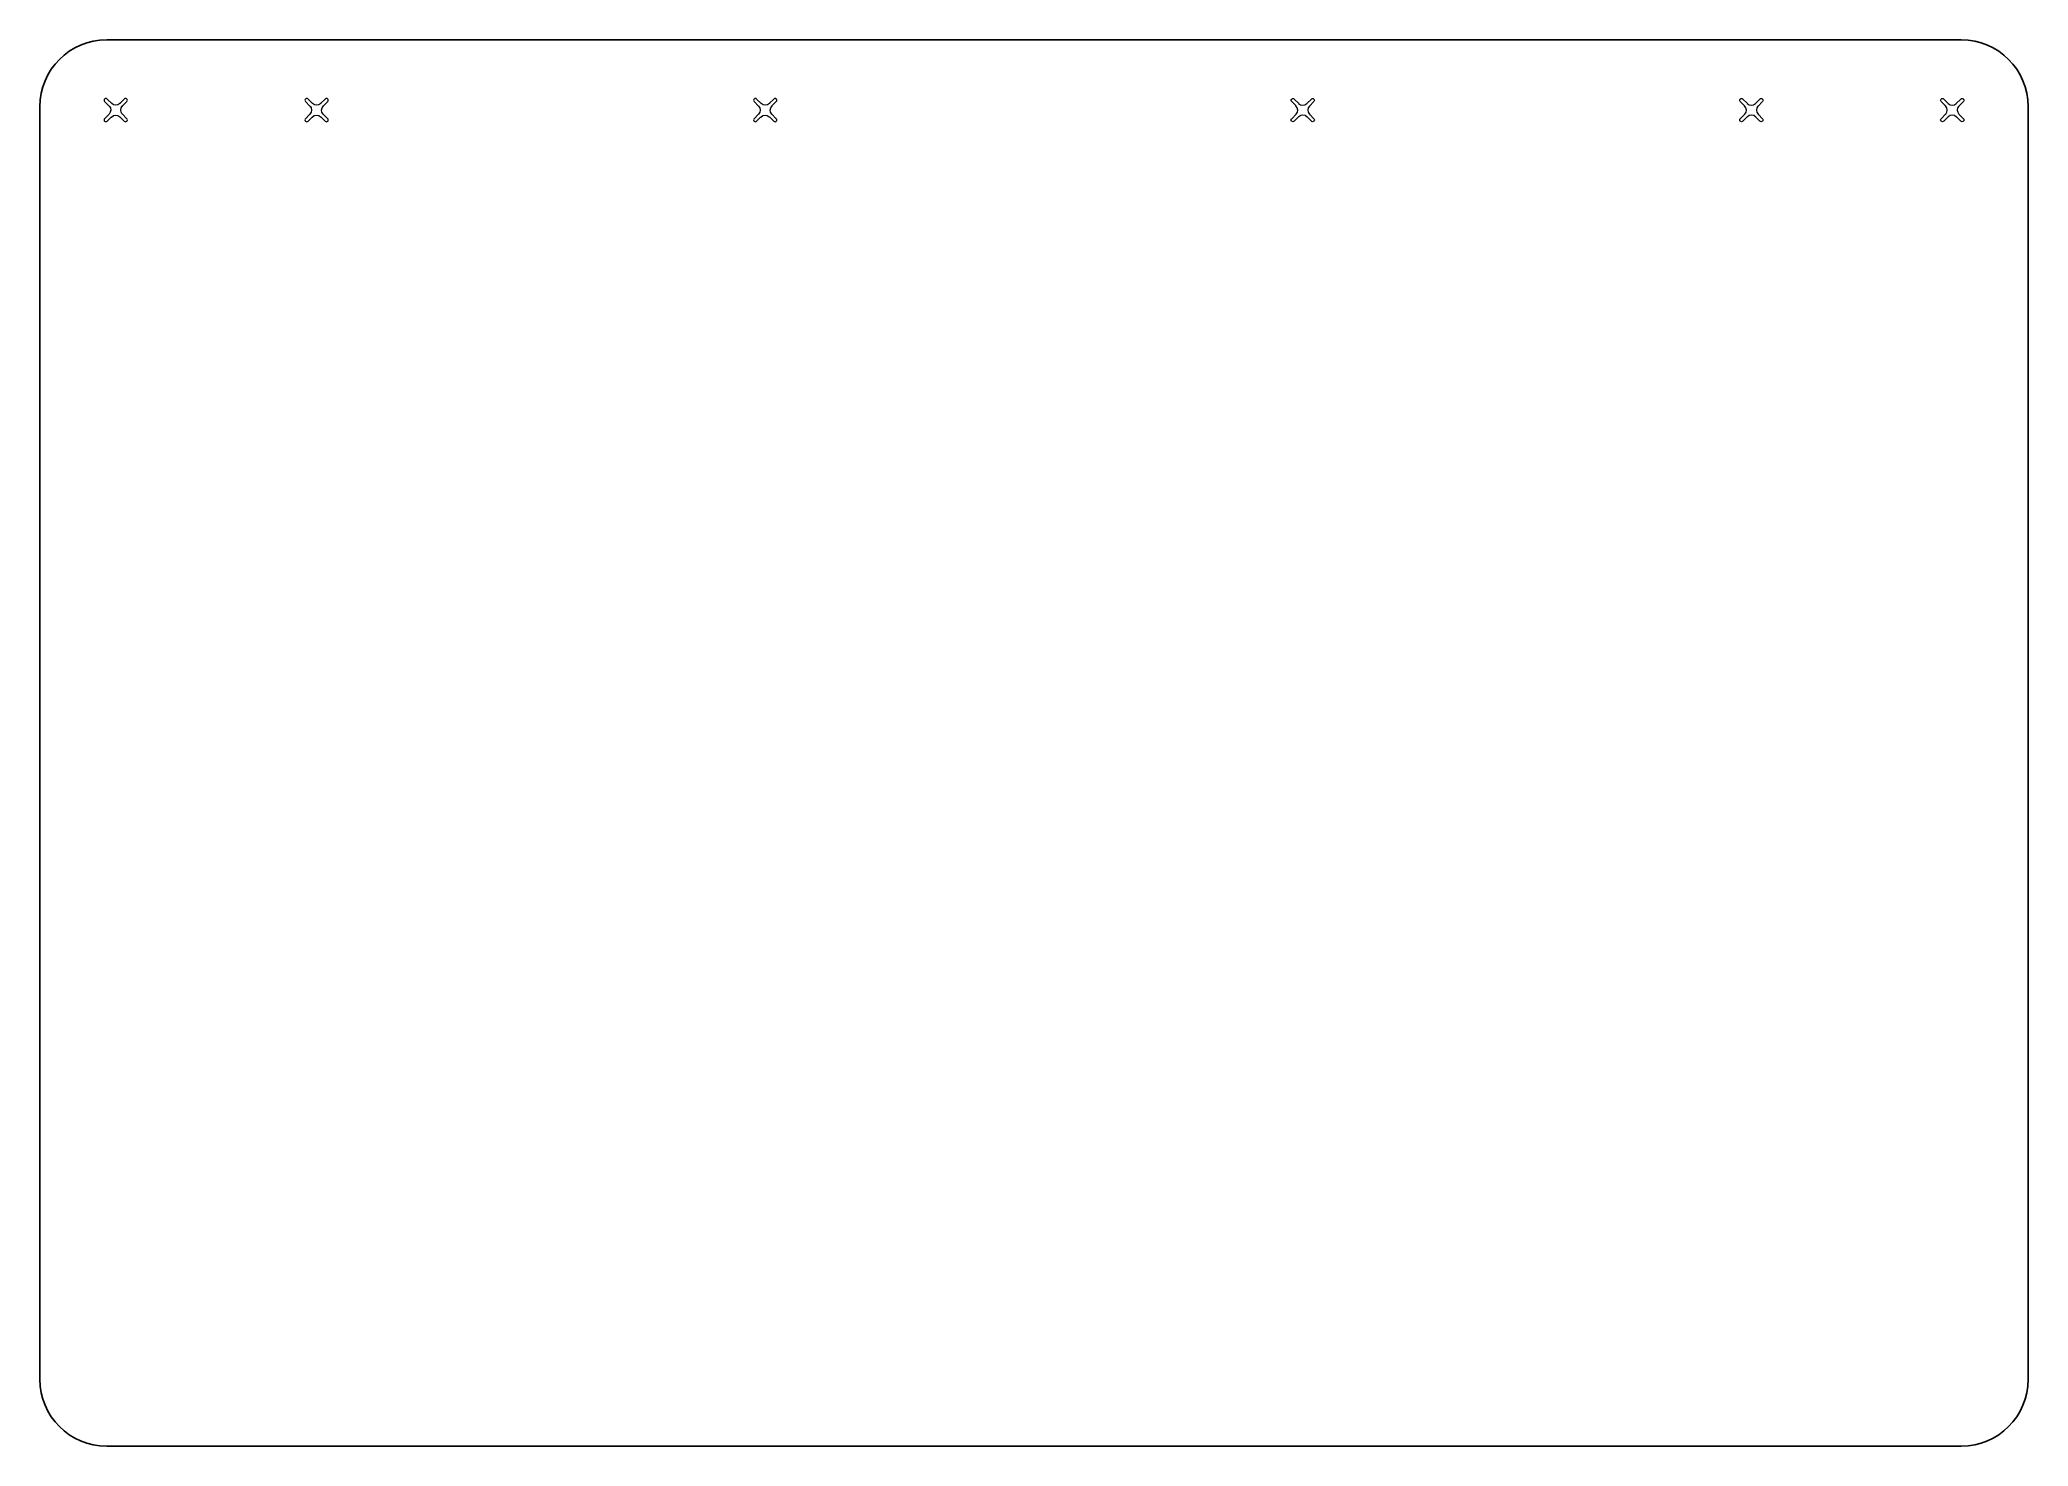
# Model space of a CAD drawing. Header units: millimetres. Extents: x 0 to 297, y 0 to 210.
import ezdxf

# ---------------------------------------------------------------- set-up
doc = ezdxf.new("R2010")
doc.units = ezdxf.units.MM
doc.header["$MEASUREMENT"] = 0
doc.layers.add('Default', color=7, linetype='Continuous', true_color=0x000000)

msp = doc.modelspace()

# ---------------------------------------------------------------- linework, layer by layer
at = {"layer": 'Default', "color": 98, "lineweight": 15, "true_color": 0x040606}
for p, q in [((9.69, 200.77), (10.35, 200.11)), ((10.74, 200.49), (10.07, 201.15)), ((11.97, 200.49), (11.97, 200.49)), ((12.63, 201.15), (12, 200.53)), ((12.41, 200.17), (13.01, 200.77)), ((39.69, 200.77), (40.35, 200.11)), ((40.74, 200.49), (40.07, 201.15)), ((41.97, 200.49), (41.97, 200.49)), ((42.63, 201.15), (42, 200.53)), ((42.41, 200.17), (43.01, 200.77)), ((106.69, 200.77), (107.35, 200.11)), ((107.74, 200.49), (107.07, 201.15)), ((108.97, 200.49), (108.97, 200.49)), ((109.63, 201.15), (109, 200.53)), ((109.41, 200.17), (110.01, 200.77)), ((187.59, 200.17), (186.99, 200.77)), ((187.37, 201.15), (188, 200.53)), ((190.31, 200.77), (189.65, 200.11)), ((254.59, 200.17), (253.99, 200.77)), ((254.37, 201.15), (255, 200.53)), ((255.03, 200.49), (255.03, 200.49)), ((257.31, 200.77), (256.65, 200.11)), ((284.59, 200.17), (283.99, 200.77)), ((284.37, 201.15), (285, 200.53)), ((285.03, 200.49), (285.03, 200.49)), ((287.31, 200.77), (286.65, 200.11)), ((10.31, 198.84), (9.69, 198.22)), ((10.07, 197.83), (10.67, 198.43)), ((10.35, 198.88), (10.35, 198.87)), ((11.97, 198.5), (12.63, 197.83)), ((13.01, 198.22), (12.35, 198.88)), ((40.31, 198.84), (39.69, 198.22)), ((40.07, 197.83), (40.67, 198.43)), ((40.35, 198.88), (40.35, 198.87)), ((41.97, 198.5), (42.63, 197.83)), ((43.01, 198.22), (42.35, 198.88)), ((107.31, 198.84), (106.69, 198.22)), ((107.07, 197.83), (107.67, 198.43)), ((107.35, 198.88), (107.35, 198.87)), ((108.97, 198.5), (109.63, 197.83)), ((110.01, 198.22), (109.35, 198.88)), ((186.99, 198.22), (187.65, 198.88)), ((188.03, 198.5), (187.37, 197.83)), ((189.93, 197.83), (189.33, 198.43)), ((189.65, 198.88), (189.65, 198.87)), ((189.69, 198.84), (190.31, 198.22)), ((253.99, 198.22), (254.65, 198.88)), ((255.03, 198.5), (254.37, 197.83)), ((256.93, 197.83), (256.33, 198.43)), ((256.65, 198.88), (256.65, 198.87)), ((256.69, 198.84), (257.31, 198.22)), ((283.99, 198.22), (284.65, 198.88)), ((285.03, 198.5), (284.37, 197.83)), ((286.93, 197.83), (286.33, 198.43)), ((286.65, 198.88), (286.65, 198.87)), ((286.69, 198.84), (287.31, 198.22))]:
    msp.add_line(p, q, dxfattribs=at)
at = {"layer": 'Default'}
for points in [[(287, 210), (10, 210)], [(0, 200), (0, 10)], [(297, 10), (297, 200)], [(10, 0), (287, 0)]]:
    msp.add_lwpolyline(points, dxfattribs=at)
at = {"layer": 'Default', "color": 98, "lineweight": 15, "true_color": 0x040606}
for points in [[(188.03, 200.49), (188.03, 200.49), (188.03, 200.49)], [(189.26, 200.49), (189.26, 200.49), (189.93, 201.15)], [(256.26, 200.49), (256.26, 200.49), (256.93, 201.15)], [(286.26, 200.49), (286.26, 200.49), (286.93, 201.15)]]:
    msp.add_lwpolyline(points, dxfattribs=at)
at = {"layer": 'Default'}
for centre, start, end in [((10, 200), 90, 180), ((287, 200), 360, 90), ((10, 10), 180, 270), ((287, 10), 270, 0)]:
    msp.add_arc(centre, 10, start, end, dxfattribs=at)
at = {"layer": 'Default', "color": 98, "lineweight": 15, "true_color": 0x040606}
for points in [[(9.69, 201.15), (9.59, 201.05), (9.59, 200.88), (9.69, 200.77)], [(10.07, 201.15), (9.97, 201.26), (9.8, 201.26), (9.69, 201.15)], [(10.35, 200.11), (10.35, 200.11), (10.35, 200.11), (10.35, 200.1)], [(10.35, 200.1), (10.35, 200.1), (10.36, 200.1), (10.37, 200.09)], [(10.37, 200.09), (10.69, 199.77), (10.68, 199.23), (10.35, 198.88)], [(10.75, 200.48), (10.75, 200.48), (10.74, 200.49), (10.74, 200.49)], [(10.74, 200.49), (10.74, 200.49), (10.74, 200.49), (10.74, 200.49)], [(11.97, 200.49), (11.62, 200.16), (11.08, 200.15), (10.75, 200.48)], [(11.99, 200.51), (11.98, 200.5), (11.98, 200.5), (11.97, 200.49)], [(12, 200.53), (12, 200.52), (11.99, 200.52), (11.99, 200.51)], [(12.33, 198.89), (12, 199.23), (12.02, 199.78), (12.37, 200.13)], [(12.37, 200.13), (12.38, 200.14), (12.4, 200.16), (12.41, 200.17)], [(13.01, 201.15), (12.91, 201.26), (12.74, 201.26), (12.63, 201.15)], [(13.01, 200.77), (13.12, 200.88), (13.12, 201.05), (13.01, 201.15)], [(39.69, 201.15), (39.59, 201.05), (39.59, 200.88), (39.69, 200.77)], [(40.07, 201.15), (39.97, 201.26), (39.8, 201.26), (39.69, 201.15)], [(40.35, 200.11), (40.35, 200.11), (40.35, 200.11), (40.35, 200.1)], [(40.35, 200.1), (40.35, 200.1), (40.36, 200.1), (40.37, 200.09)], [(40.37, 200.09), (40.69, 199.77), (40.68, 199.23), (40.35, 198.88)], [(40.75, 200.48), (40.75, 200.48), (40.74, 200.49), (40.74, 200.49)], [(40.74, 200.49), (40.74, 200.49), (40.74, 200.49), (40.74, 200.49)], [(41.97, 200.49), (41.62, 200.16), (41.08, 200.15), (40.75, 200.48)], [(41.99, 200.51), (41.98, 200.5), (41.98, 200.5), (41.97, 200.49)], [(42, 200.53), (42, 200.52), (41.99, 200.52), (41.99, 200.51)], [(42.33, 198.89), (42, 199.23), (42.02, 199.78), (42.37, 200.13)], [(42.37, 200.13), (42.38, 200.14), (42.4, 200.16), (42.41, 200.17)], [(43.01, 201.15), (42.91, 201.26), (42.74, 201.26), (42.63, 201.15)], [(43.01, 200.77), (43.12, 200.88), (43.12, 201.05), (43.01, 201.15)], [(106.69, 201.15), (106.59, 201.05), (106.59, 200.88), (106.69, 200.77)], [(107.07, 201.15), (106.97, 201.26), (106.8, 201.26), (106.69, 201.15)], [(107.35, 200.11), (107.35, 200.11), (107.35, 200.11), (107.35, 200.1)], [(107.35, 200.1), (107.35, 200.1), (107.36, 200.1), (107.37, 200.09)], [(107.37, 200.09), (107.69, 199.77), (107.68, 199.23), (107.35, 198.88)], [(107.75, 200.48), (107.75, 200.48), (107.74, 200.49), (107.74, 200.49)], [(107.74, 200.49), (107.74, 200.49), (107.74, 200.49), (107.74, 200.49)], [(108.97, 200.49), (108.62, 200.16), (108.08, 200.15), (107.75, 200.48)], [(108.99, 200.51), (108.98, 200.5), (108.98, 200.5), (108.97, 200.49)], [(108.97, 200.49), (108.97, 200.49), (108.97, 200.49), (108.97, 200.49)], [(109, 200.53), (109, 200.52), (108.99, 200.52), (108.99, 200.51)], [(109.33, 198.89), (109, 199.23), (109.02, 199.78), (109.37, 200.13)], [(109.37, 200.13), (109.38, 200.14), (109.39, 200.16), (109.41, 200.17)], [(110.01, 201.15), (109.91, 201.26), (109.74, 201.26), (109.63, 201.15)], [(110.01, 200.77), (110.12, 200.88), (110.12, 201.05), (110.01, 201.15)], [(186.99, 200.77), (186.88, 200.88), (186.88, 201.05), (186.99, 201.15)], [(186.99, 201.15), (187.09, 201.26), (187.26, 201.26), (187.37, 201.15)], [(187.63, 200.13), (187.62, 200.14), (187.61, 200.16), (187.59, 200.17)], [(187.67, 198.89), (188, 199.23), (187.98, 199.78), (187.63, 200.13)], [(188, 200.53), (188, 200.52), (188.01, 200.52), (188.01, 200.51)], [(188.01, 200.51), (188.02, 200.5), (188.02, 200.5), (188.03, 200.49)], [(188.03, 200.49), (188.38, 200.16), (188.92, 200.15), (189.25, 200.48)], [(189.25, 200.48), (189.25, 200.48), (189.26, 200.49), (189.26, 200.49)], [(189.63, 200.09), (189.31, 199.77), (189.32, 199.23), (189.65, 198.88)], [(189.65, 200.1), (189.65, 200.1), (189.64, 200.1), (189.63, 200.09)], [(189.65, 200.11), (189.65, 200.11), (189.65, 200.11), (189.65, 200.1)], [(189.93, 201.15), (190.03, 201.26), (190.2, 201.26), (190.31, 201.15)], [(190.31, 201.15), (190.41, 201.05), (190.41, 200.88), (190.31, 200.77)], [(253.99, 200.77), (253.88, 200.88), (253.88, 201.05), (253.99, 201.15)], [(253.99, 201.15), (254.09, 201.26), (254.26, 201.26), (254.37, 201.15)], [(254.63, 200.13), (254.62, 200.14), (254.6, 200.16), (254.59, 200.17)], [(254.67, 198.89), (255, 199.23), (254.98, 199.78), (254.63, 200.13)], [(255, 200.53), (255, 200.52), (255.01, 200.52), (255.01, 200.51)], [(255.01, 200.51), (255.02, 200.5), (255.02, 200.5), (255.03, 200.49)], [(255.03, 200.49), (255.38, 200.16), (255.92, 200.15), (256.25, 200.48)], [(256.25, 200.48), (256.25, 200.48), (256.26, 200.49), (256.26, 200.49)], [(256.63, 200.09), (256.31, 199.77), (256.32, 199.23), (256.65, 198.88)], [(256.65, 200.1), (256.65, 200.1), (256.64, 200.1), (256.63, 200.09)], [(256.65, 200.11), (256.65, 200.11), (256.65, 200.11), (256.65, 200.1)], [(256.93, 201.15), (257.03, 201.26), (257.2, 201.26), (257.31, 201.15)], [(257.31, 201.15), (257.41, 201.05), (257.41, 200.88), (257.31, 200.77)], [(283.99, 200.77), (283.88, 200.88), (283.88, 201.05), (283.99, 201.15)], [(283.99, 201.15), (284.09, 201.26), (284.26, 201.26), (284.37, 201.15)], [(284.63, 200.13), (284.62, 200.14), (284.6, 200.16), (284.59, 200.17)], [(284.67, 198.89), (285, 199.23), (284.98, 199.78), (284.63, 200.13)], [(285, 200.53), (285, 200.52), (285.01, 200.52), (285.01, 200.51)], [(285.01, 200.51), (285.02, 200.5), (285.02, 200.5), (285.03, 200.49)], [(285.03, 200.49), (285.38, 200.16), (285.92, 200.15), (286.25, 200.48)], [(286.25, 200.48), (286.25, 200.48), (286.26, 200.49), (286.26, 200.49)], [(286.63, 200.09), (286.31, 199.77), (286.32, 199.23), (286.65, 198.88)], [(286.65, 200.1), (286.65, 200.1), (286.64, 200.1), (286.63, 200.09)], [(286.65, 200.11), (286.65, 200.11), (286.65, 200.11), (286.65, 200.1)], [(286.93, 201.15), (287.03, 201.26), (287.2, 201.26), (287.31, 201.15)], [(287.31, 201.15), (287.41, 201.05), (287.41, 200.88), (287.31, 200.77)], [(9.69, 198.22), (9.59, 198.11), (9.59, 197.94), (9.69, 197.83)], [(9.69, 197.83), (9.8, 197.73), (9.97, 197.73), (10.07, 197.83)], [(10.33, 198.85), (10.33, 198.85), (10.32, 198.84), (10.31, 198.84)], [(10.35, 198.87), (10.34, 198.87), (10.34, 198.86), (10.33, 198.85)], [(10.35, 198.88), (10.35, 198.88), (10.35, 198.88), (10.35, 198.88)], [(10.67, 198.43), (10.68, 198.45), (10.7, 198.46), (10.71, 198.47)], [(10.71, 198.47), (11.06, 198.83), (11.62, 198.84), (11.95, 198.51)], [(11.95, 198.51), (11.95, 198.5), (11.96, 198.5), (11.96, 198.49)], [(11.96, 198.49), (11.96, 198.49), (11.97, 198.49), (11.97, 198.5)], [(12.35, 198.88), (12.35, 198.88), (12.34, 198.89), (12.33, 198.89)], [(12.35, 198.88), (12.35, 198.88), (12.35, 198.88), (12.35, 198.88)], [(12.63, 197.83), (12.74, 197.73), (12.91, 197.73), (13.01, 197.83)], [(13.01, 197.83), (13.12, 197.94), (13.12, 198.11), (13.01, 198.22)], [(39.69, 198.22), (39.59, 198.11), (39.59, 197.94), (39.69, 197.83)], [(39.69, 197.83), (39.8, 197.73), (39.97, 197.73), (40.07, 197.83)], [(40.33, 198.85), (40.33, 198.85), (40.32, 198.84), (40.31, 198.84)], [(40.35, 198.87), (40.34, 198.87), (40.34, 198.86), (40.33, 198.85)], [(40.35, 198.88), (40.35, 198.88), (40.35, 198.88), (40.35, 198.88)], [(40.67, 198.43), (40.68, 198.45), (40.7, 198.46), (40.71, 198.47)], [(40.71, 198.47), (41.06, 198.83), (41.62, 198.84), (41.95, 198.51)], [(41.95, 198.51), (41.95, 198.5), (41.96, 198.5), (41.96, 198.49)], [(41.96, 198.49), (41.96, 198.49), (41.97, 198.49), (41.97, 198.5)], [(42.35, 198.88), (42.35, 198.88), (42.34, 198.89), (42.33, 198.89)], [(42.35, 198.88), (42.35, 198.88), (42.35, 198.88), (42.35, 198.88)], [(42.63, 197.83), (42.74, 197.73), (42.91, 197.73), (43.01, 197.83)], [(43.01, 197.83), (43.12, 197.94), (43.12, 198.11), (43.01, 198.22)], [(106.69, 198.22), (106.59, 198.11), (106.59, 197.94), (106.69, 197.83)], [(106.69, 197.83), (106.8, 197.73), (106.97, 197.73), (107.07, 197.83)], [(107.33, 198.85), (107.33, 198.85), (107.32, 198.84), (107.31, 198.84)], [(107.35, 198.87), (107.34, 198.87), (107.34, 198.86), (107.33, 198.85)], [(107.35, 198.88), (107.35, 198.88), (107.35, 198.88), (107.35, 198.88)], [(107.67, 198.43), (107.68, 198.45), (107.7, 198.46), (107.71, 198.47)], [(107.71, 198.47), (108.06, 198.83), (108.62, 198.84), (108.95, 198.51)], [(108.95, 198.51), (108.95, 198.5), (108.96, 198.5), (108.96, 198.49)], [(108.96, 198.49), (108.96, 198.49), (108.97, 198.49), (108.97, 198.5)], [(109.35, 198.88), (109.34, 198.88), (109.34, 198.89), (109.33, 198.89)], [(109.35, 198.88), (109.35, 198.88), (109.35, 198.88), (109.35, 198.88)], [(109.63, 197.83), (109.74, 197.73), (109.91, 197.73), (110.01, 197.83)], [(110.01, 197.83), (110.12, 197.94), (110.12, 198.11), (110.01, 198.22)], [(186.99, 197.83), (186.88, 197.94), (186.88, 198.11), (186.99, 198.22)], [(187.37, 197.83), (187.26, 197.73), (187.09, 197.73), (186.99, 197.83)], [(187.65, 198.88), (187.66, 198.88), (187.66, 198.89), (187.67, 198.89)], [(187.65, 198.88), (187.65, 198.88), (187.65, 198.88), (187.65, 198.88)], [(188.04, 198.49), (188.04, 198.49), (188.03, 198.49), (188.03, 198.5)], [(188.05, 198.51), (188.05, 198.5), (188.04, 198.5), (188.04, 198.49)], [(189.29, 198.47), (188.94, 198.83), (188.39, 198.84), (188.05, 198.51)], [(189.33, 198.43), (189.32, 198.45), (189.3, 198.46), (189.29, 198.47)], [(189.65, 198.88), (189.65, 198.88), (189.65, 198.88), (189.65, 198.88)], [(189.65, 198.87), (189.66, 198.87), (189.66, 198.86), (189.67, 198.85)], [(189.67, 198.85), (189.67, 198.85), (189.68, 198.84), (189.69, 198.84)], [(190.31, 197.83), (190.2, 197.73), (190.03, 197.73), (189.93, 197.83)], [(190.31, 198.22), (190.41, 198.11), (190.41, 197.94), (190.31, 197.83)], [(253.99, 197.83), (253.88, 197.94), (253.88, 198.11), (253.99, 198.22)], [(254.37, 197.83), (254.26, 197.73), (254.09, 197.73), (253.99, 197.83)], [(254.65, 198.88), (254.66, 198.88), (254.66, 198.89), (254.67, 198.89)], [(254.65, 198.88), (254.65, 198.88), (254.65, 198.88), (254.65, 198.88)], [(255.04, 198.49), (255.04, 198.49), (255.03, 198.49), (255.03, 198.5)], [(255.05, 198.51), (255.05, 198.5), (255.04, 198.5), (255.04, 198.49)], [(256.29, 198.47), (255.94, 198.83), (255.38, 198.84), (255.05, 198.51)], [(256.33, 198.43), (256.32, 198.45), (256.3, 198.46), (256.29, 198.47)], [(256.65, 198.88), (256.65, 198.88), (256.65, 198.88), (256.65, 198.88)], [(256.65, 198.87), (256.66, 198.87), (256.66, 198.86), (256.67, 198.85)], [(256.67, 198.85), (256.67, 198.85), (256.68, 198.84), (256.69, 198.84)], [(257.31, 197.83), (257.2, 197.73), (257.03, 197.73), (256.93, 197.83)], [(257.31, 198.22), (257.41, 198.11), (257.41, 197.94), (257.31, 197.83)], [(283.99, 197.83), (283.88, 197.94), (283.88, 198.11), (283.99, 198.22)], [(284.37, 197.83), (284.26, 197.73), (284.09, 197.73), (283.99, 197.83)], [(284.65, 198.88), (284.66, 198.88), (284.66, 198.89), (284.67, 198.89)], [(284.65, 198.88), (284.65, 198.88), (284.65, 198.88), (284.65, 198.88)], [(285.04, 198.49), (285.04, 198.49), (285.03, 198.49), (285.03, 198.5)], [(285.05, 198.51), (285.05, 198.5), (285.04, 198.5), (285.04, 198.49)], [(286.29, 198.47), (285.94, 198.83), (285.38, 198.84), (285.05, 198.51)], [(286.33, 198.43), (286.32, 198.45), (286.3, 198.46), (286.29, 198.47)], [(286.65, 198.88), (286.65, 198.88), (286.65, 198.88), (286.65, 198.88)], [(286.65, 198.87), (286.66, 198.87), (286.66, 198.86), (286.67, 198.85)], [(286.67, 198.85), (286.67, 198.85), (286.68, 198.84), (286.69, 198.84)], [(287.31, 197.83), (287.2, 197.73), (287.03, 197.73), (286.93, 197.83)], [(287.31, 198.22), (287.41, 198.11), (287.41, 197.94), (287.31, 197.83)]]:
    msp.add_open_spline(points, degree=3, dxfattribs=at)

doc.saveas('drawing.dxf')
